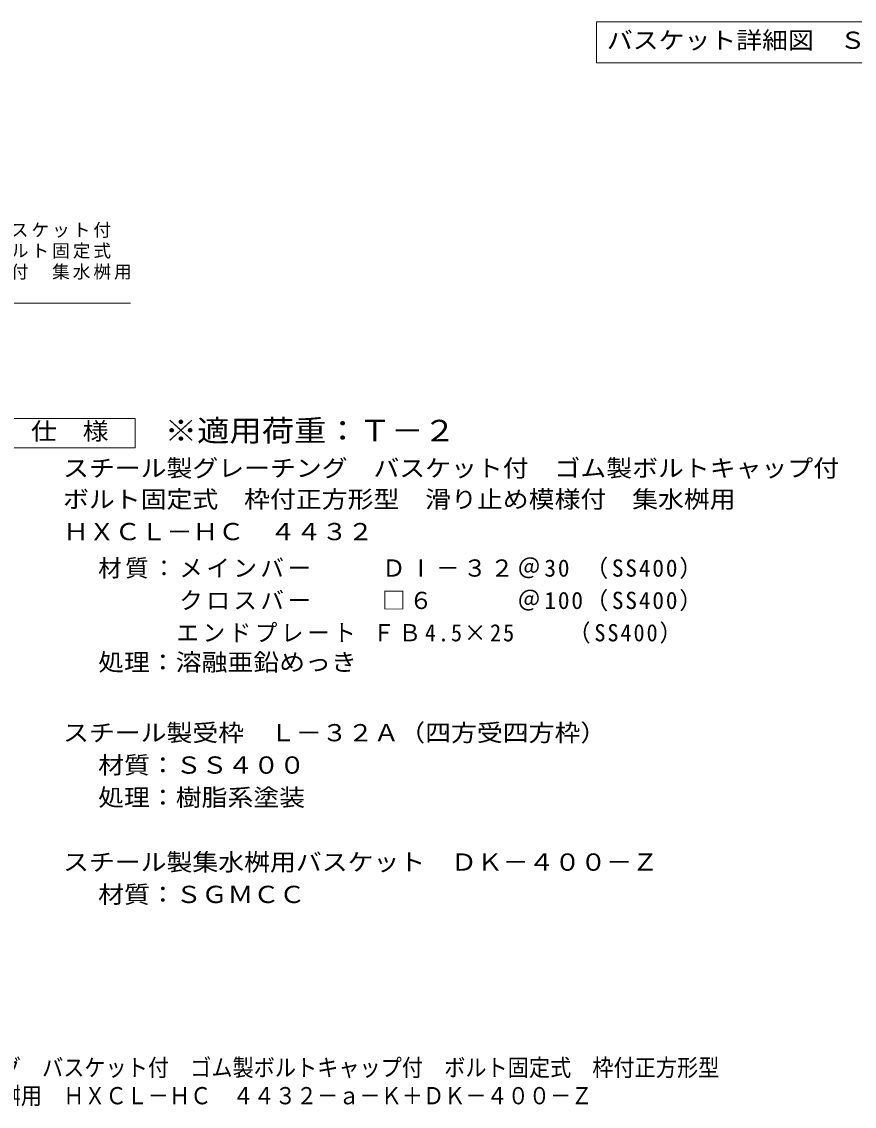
# Model space of a CAD drawing. Units: millimetres at full size, sheet at 1:5, with parts at other scales. Extents: x -1338 to 1340, y -985 to 867.
# Drawn here: x -56 to 652, y -985 to -62 of the extents above; entities that cross this region are included whole.
import ezdxf
from ezdxf.enums import TextEntityAlignment as Align

# ---------------------------------------------------------------- set-up
doc = ezdxf.new("R2010")
doc.units = ezdxf.units.MM
doc.header["$LTSCALE"] = 5
doc.layers.add('5-5', color=7, linetype='Continuous', lineweight=9)
doc.layers.add('D-5', color=7, linetype='Continuous', lineweight=9)
doc.layers.add('F-0_F-0ﾚｲﾔ', color=2, linetype='Continuous')
doc.layers.add('F-F_F-Fﾚｲﾔ', color=2, linetype='Continuous')
doc.styles.add('ＭＳ ゴシック', font='')
doc.styles.get('ＭＳ ゴシック').set_extended_font_data('MS Gothic')

msp = doc.modelspace()

# ---------------------------------------------------------------- linework, layer by layer
at = {"layer": '5-5'}
for p, q in [((432.496, -62.5), (432.496, -97.5)), ((432.496, -62.5), (762.496, -62.5)), ((432.496, -97.5), (762.496, -97.5))]:
    msp.add_line(p, q, dxfattribs=at)
at = {"layer": 'D-5'}
msp.add_line((-293.779, -301.998), (36.221, -301.998), dxfattribs=at)
at = {"layer": 'D-5', "color": 2}
msp.add_lwpolyline([(-72.219, -424.917), (-72.219, -399.917), (40.281, -399.917), (40.281, -424.917)], close=True, dxfattribs=at)

# ---------------------------------------------------------------- texts
at = {"layer": '5-5', "color": 2, "style": 'ＭＳ ゴシック', "width": 1.1}
msp.add_text('バスケット詳細図\u3000Ｓ＝１：５', height=14.66, dxfattribs=at).set_placement((441.246, -90), align=Align.BOTTOM_LEFT)
at = {"layer": 'D-5', "color": 2, "style": 'ＭＳ ゴシック', "width": 1.1}
for s, p in [('仕\u3000様', (-48.469, -422.417)), ('スチール製グレーチング\u3000バスケット付\u3000ゴム製ボルトキャップ付', (-21.174, -453.877)), ('ボルト固定式\u3000枠付正方形型\u3000滑り止め模様付\u3000集水桝用', (-21.174, -480.349)), ('ＨＸＣＬ－ＨＣ\u3000４４３２', (-21.174, -507.849)), ('処理：溶融亜鉛めっき', (8.682, -618.877)), ('スチール製受枠\u3000Ｌ－３２Ａ（四方受四方枠）', (-21.174, -678.877)), ('材質：ＳＳ４００', (8.682, -706.377)), ('処理：樹脂系塗装', (8.682, -733.877)), ('スチール製集水桝用バスケット\u3000ＤＫ－４００－Ｚ', (-21.174, -788.877)), ('材質：ＳＧＭＣＣ', (8.682, -816.377))]:
    msp.add_text(s, height=14.66, dxfattribs=at).set_placement(p, align=Align.BOTTOM_LEFT)
at = {"layer": 'D-5', "color": 3, "style": 'ＭＳ ゴシック', "width": 1.1}
msp.add_text('※適用荷重：Ｔ－２', height=18.33, dxfattribs=at).set_placement((65.281, -424.917), align=Align.BOTTOM_LEFT)
at = {"layer": 'D-5', "char_height": 11, "attachment_point": 7, "style": 'ＭＳ ゴシック'}
for s, insert in [('\\T1.17;スチール製グレーチング\u3000バスケット付', (-293.779, -246.341)), ('\\T1.17;ゴム製ボルトキャップ付\u3000ボルト固定式', (-293.779, -264.13)), ('\\T1.17;枠付正方形型\u3000滑り止め模様付\u3000集水桝用', (-293.779, -281.919))]:
    msp.add_mtext(s, dxfattribs=dict(at, insert=insert))
at = {"layer": 'D-5', "color": 2, "char_height": 14.66, "attachment_point": 7, "style": 'ＭＳ ゴシック'}
for s, insert in [('\\T1.15;材質：メインバー\u3000\u3000\\~ＤⅠ－３２＠30\\~（SS400）', (8.682, -536.377)), ('\\T1.15;\u3000\u3000\u3000クロスバー\u3000\u3000\\~□６\u3000\u3000\u3000＠100（SS400）', (8.682, -563.877)), ('\\T1.17;\\W0.95;\u3000\u3000\u3000エンドプレート\\~ＦＢ4.5×25\\~\\~\\~\\~（SS400）', (8.682, -591.377))]:
    msp.add_mtext(s, dxfattribs=dict(at, insert=insert))
at = {"layer": 'F-0_F-0ﾚｲﾔ', "style": 'ＭＳ ゴシック', "width": 0.9}
msp.add_text('滑り止め模様付\u3000集水桝用\u3000ＨＸＣＬ－ＨＣ\u3000４４３２－ａ－Ｋ＋ＤＫ－４００－Ｚ', height=14.66, dxfattribs=at).set_placement((-254.973, -987.548), align=Align.BOTTOM_LEFT)
at = {"layer": 'F-F_F-Fﾚｲﾔ', "style": 'ＭＳ ゴシック', "width": 0.9}
msp.add_text('スチール製グレーチング\u3000バスケット付\u3000ゴム製ボルトキャップ付\u3000ボルト固定式\u3000枠付正方形型', height=14.66, dxfattribs=at).set_placement((-254.973, -963.652), align=Align.BOTTOM_LEFT)

doc.saveas('drawing.dxf')
